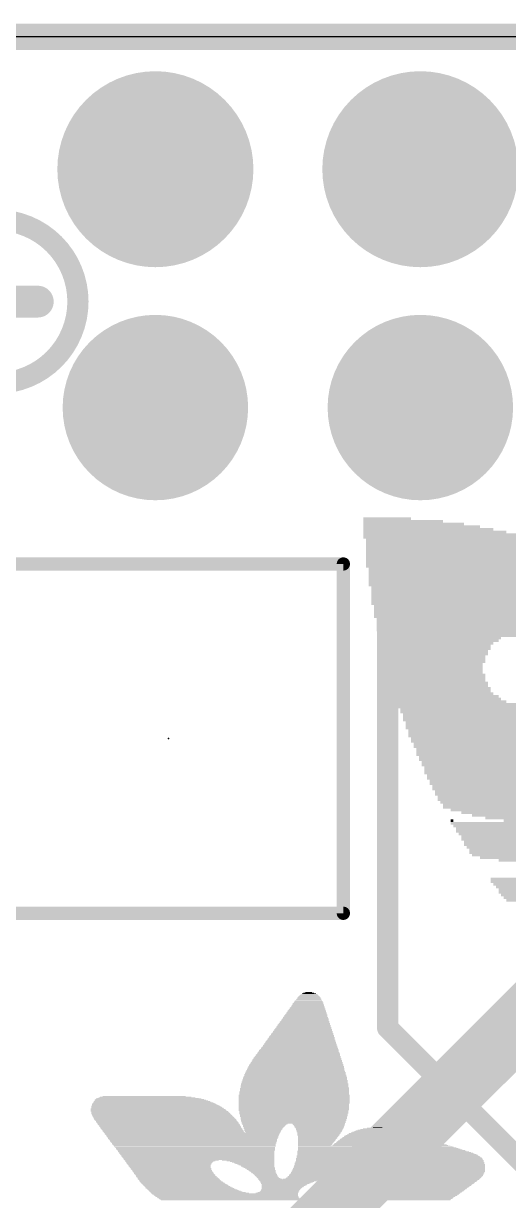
# Model space of a CAD drawing. Extents: x -0.1 to 50.9, y -0.1 to 23.
# Drawn here: x 15.25 to 19.89, y 11.7 to 22.99 of the extents above; entities that cross this region are included whole.
import ezdxf

# ---------------------------------------------------------------- set-up
doc = ezdxf.new("R2010")
doc.units = 0
for name, color, linetype in [('16', 132, 'CONTINUOUS'), ('17', 110, 'CONTINUOUS'), ('20', 53, 'CONTINUOUS'), ('21', 40, 'CONTINUOUS'), ('22', 6, 'CONTINUOUS'), ('23', 40, 'CONTINUOUS'), ('30', 253, 'CONTINUOUS')]:
    doc.layers.add(name, color=color, linetype=linetype)

# ---------------------------------------------------------------- blocks, each defined once
blk = doc.blocks.new('ROUNDP')
at = {"const_width": 0.5}
blk.add_lwpolyline([(0, -0.25, 1), (0, 0.25, 1), (0, -0.25)], format="xyb", dxfattribs=at)
blk = doc.blocks.new('RECT')
blk.add_solid([(-0.5, -0.5), (0.5, -0.5), (-0.5, 0.5), (0.5, 0.5)])

msp = doc.modelspace()

# ---------------------------------------------------------------- linework, layer by layer
at = {"layer": '16'}
for points, const_width in [([(50.8, 22.86), (0, 22.86)], 0.254), ([(23.241, 16.637), (16.764, 10.16)], 0.6096)]:
    msp.add_lwpolyline(points, dxfattribs=dict(at, const_width=const_width))
at = {"layer": '20'}
msp.add_line((48.26, 22.86), (2.54, 22.86), dxfattribs=at)
at = {"layer": '21'}
for points, const_width in [([(14.986, 19.5383, 1), (14.986, 21.1017, 1), (14.986, 19.5383)], 0.2032), ([(15.3828, 20.2438, 1), (15.3828, 20.3962)], 0.1524), ([(18.3438, 17.804, 1), (18.2803, 17.804)], 0.0635), ([(18.312, 17.7723, 1), (18.312, 17.8358)], 0.0635), ([(18.7868, 17.205, 1), (18.6852, 17.205)], 0.1016), ([(18.736, 17.2558, 1), (18.736, 17.1542)], 0.1016), ([(18.2803, 14.454, 1), (18.3438, 14.454)], 0.0635), ([(18.312, 14.4223, 1), (18.312, 14.4858)], 0.0635), ([(18.7719, 13.3909, 1), (18.7001, 13.3191)], 0.1016), ([(18.6852, 13.355, 1), (18.7868, 13.355)], 0.1016)]:
    msp.add_lwpolyline(points, format="xyb", dxfattribs=dict(at, const_width=const_width))
for points, const_width in [([(15.3828, 20.32), (14.5891, 20.32)], 0.3048), ([(14.962, 17.804), (18.312, 17.804)], 0.127), ([(18.312, 17.804), (18.312, 14.454)], 0.127), ([(18.736, 13.355), (18.736, 17.205)], 0.2032), ([(18.736, 17.205), (20.386, 17.205)], 0.2032), ([(18.312, 14.454), (14.962, 14.454)], 0.127), ([(20.086, 12.005), (18.736, 13.355)], 0.2032)]:
    msp.add_lwpolyline(points, dxfattribs=dict(at, const_width=const_width))
at = {"layer": '23'}
msp.add_point((16.637, 16.129), dxfattribs=at)

# ---------------------------------------------------------------- block references
at = {"layer": '17', "xscale": 1.778, "yscale": 1.778}
for p in [(16.51, 21.59), (19.05, 21.59)]:
    msp.add_blockref('ROUNDP', p, dxfattribs=at)
at = {"layer": '17', "xscale": 1.6764, "yscale": 1.6764, "rotation": 90}
for p in [(16.51, 19.304), (19.05, 19.304)]:
    msp.add_blockref('ROUNDP', p, dxfattribs=at)
at = {"layer": '21'}
for p, xscale, yscale in [((17.9832, 13.6589), 0.1968, 0.0063), ((17.9832, 13.6652), 0.1842, 0.0064), ((17.9832, 13.6715), 0.1714, 0.0063), ((17.9864, 13.6779), 0.1524, 0.0064), ((17.9832, 13.6843), 0.1334, 0.0063), ((17.98, 13.6906), 0.1016, 0.0064), ((17.9801, 13.697), 0.0635, 0.0063), ((17.9642, 13.5446), 0.3365, 0.0063), ((17.9673, 13.5509), 0.3302, 0.0064), ((17.9705, 13.5572), 0.3238, 0.0063), ((17.9705, 13.57), 0.3112, 0.0063), ((17.9705, 13.5636), 0.3112, 0.0064), ((17.9737, 13.5763), 0.3048, 0.0064), ((17.9736, 13.589), 0.2921, 0.0064), ((17.9736, 13.5827), 0.2921, 0.0063), ((17.9769, 13.5953), 0.2857, 0.0063), ((17.9769, 13.6017), 0.2731, 0.0064), ((17.9769, 13.6144), 0.2603, 0.0064), ((17.9801, 13.6081), 0.2667, 0.0063), ((17.98, 13.6208), 0.254, 0.0063), ((17.9801, 13.6271), 0.2413, 0.0064), ((17.9832, 13.6334), 0.235, 0.0063), ((17.9832, 13.6462), 0.2222, 0.0063), ((17.9832, 13.6398), 0.2222, 0.0064), ((17.9832, 13.6525), 0.2096, 0.0064), ((17.9451, 13.4366), 0.4508, 0.0064), ((17.9451, 13.4303), 0.4508, 0.0063), ((17.9483, 13.443), 0.4445, 0.0063), ((17.9483, 13.4557), 0.4318, 0.0063), ((17.9483, 13.4493), 0.4318, 0.0064), ((17.9483, 13.462), 0.4191, 0.0064), ((17.9515, 13.4747), 0.4127, 0.0064), ((17.9515, 13.4684), 0.4127, 0.0063), ((17.9546, 13.4811), 0.4064, 0.0063), ((17.9547, 13.4874), 0.3937, 0.0064), ((17.9578, 13.5001), 0.3874, 0.0064), ((17.9578, 13.4938), 0.3874, 0.0063), ((17.9578, 13.5065), 0.3746, 0.0063), ((17.961, 13.5191), 0.3683, 0.0063), ((17.961, 13.5128), 0.3683, 0.0064), ((17.961, 13.5255), 0.3556, 0.0064), ((17.9642, 13.5319), 0.3493, 0.0063), ((17.9673, 13.5382), 0.3429, 0.0064), ((17.9229, 13.3223), 0.5715, 0.0064), ((17.9229, 13.316), 0.5715, 0.0063), ((17.9229, 13.3287), 0.5588, 0.0063), ((17.9261, 13.3414), 0.5525, 0.0063), ((17.9261, 13.335), 0.5525, 0.0064), ((17.9261, 13.3477), 0.5397, 0.0064), ((17.9292, 13.3541), 0.5334, 0.0063), ((17.9292, 13.3668), 0.5207, 0.0063), ((17.9324, 13.3604), 0.527, 0.0064), ((17.9324, 13.3731), 0.5144, 0.0064), ((17.9324, 13.3858), 0.5016, 0.0064), ((17.9356, 13.3795), 0.508, 0.0063), ((17.9355, 13.3922), 0.4953, 0.0063), ((17.9388, 13.3985), 0.4889, 0.0064), ((17.9388, 13.4112), 0.4763, 0.0064), ((17.9388, 13.4049), 0.4763, 0.0063), ((17.942, 13.4176), 0.4699, 0.0063), ((17.9419, 13.4239), 0.4572, 0.0064), ((17.8975, 13.208), 0.6858, 0.0064), ((17.9007, 13.2144), 0.6795, 0.0063), ((17.9007, 13.2271), 0.6667, 0.0063), ((17.9039, 13.2207), 0.6731, 0.0064), ((17.9038, 13.2334), 0.6604, 0.0064), ((17.907, 13.2398), 0.654, 0.0063), ((17.907, 13.2525), 0.6414, 0.0063), ((17.907, 13.2461), 0.6414, 0.0064), ((17.9102, 13.2588), 0.635, 0.0064), ((17.9102, 13.2715), 0.6223, 0.0064), ((17.9134, 13.2652), 0.6287, 0.0063), ((17.9134, 13.2779), 0.6159, 0.0063), ((17.9165, 13.2842), 0.6096, 0.0064), ((17.9166, 13.2969), 0.5969, 0.0064), ((17.9166, 13.2906), 0.5969, 0.0063), ((17.9197, 13.3033), 0.5906, 0.0063), ((17.9197, 13.3096), 0.5778, 0.0064), ((17.8753, 13.0937), 0.8065, 0.0064), ((17.8785, 13.1001), 0.8001, 0.0063), ((17.8816, 13.1064), 0.7938, 0.0064), ((17.8816, 13.1191), 0.781, 0.0064), ((17.8816, 13.1128), 0.781, 0.0063), ((17.8816, 13.1255), 0.7684, 0.0063), ((17.8848, 13.1382), 0.762, 0.0063), ((17.8848, 13.1318), 0.762, 0.0064), ((17.888, 13.1445), 0.7557, 0.0064), ((17.888, 13.1509), 0.7429, 0.0063), ((17.8911, 13.1636), 0.7366, 0.0063), ((17.8911, 13.1572), 0.7366, 0.0064), ((17.8911, 13.1699), 0.7239, 0.0064), ((17.8943, 13.1763), 0.7176, 0.0063), ((17.8943, 13.189), 0.7048, 0.0063), ((17.8975, 13.1826), 0.7112, 0.0064), ((17.8974, 13.1953), 0.6985, 0.0064), ((17.9007, 13.2017), 0.6921, 0.0063), ((17.8594, 12.9858), 0.9144, 0.0063), ((17.8594, 12.9794), 0.9144, 0.0064), ((17.8593, 12.9985), 0.9017, 0.0063), ((17.8593, 12.9921), 0.9017, 0.0064), ((17.8626, 13.0048), 0.8953, 0.0064), ((17.8626, 13.0175), 0.8827, 0.0064), ((17.8626, 13.0112), 0.8827, 0.0063), ((17.8658, 13.0239), 0.8763, 0.0063), ((17.8657, 13.0366), 0.8636, 0.0063), ((17.8657, 13.0302), 0.8636, 0.0064), ((17.8658, 13.0493), 0.8509, 0.0063), ((17.8689, 13.0429), 0.8572, 0.0064), ((17.8689, 13.0556), 0.8446, 0.0064), ((17.8689, 13.0683), 0.8318, 0.0064), ((17.8721, 13.062), 0.8382, 0.0063), ((17.8721, 13.0747), 0.8255, 0.0063), ((17.8753, 13.081), 0.8191, 0.0064), ((17.8753, 13.0874), 0.8065, 0.0063), ((17.8498, 12.8778), 0.9969, 0.0064), ((17.8498, 12.8715), 0.9969, 0.0063), ((17.8498, 12.8651), 0.9969, 0.0064), ((17.8498, 12.8905), 0.9843, 0.0064), ((17.853, 12.8841), 0.9906, 0.0063), ((17.8498, 12.9096), 0.9715, 0.0063), ((17.853, 12.9032), 0.9779, 0.0064), ((17.853, 12.8969), 0.9779, 0.0063), ((17.853, 12.9223), 0.9652, 0.0063), ((17.853, 12.9159), 0.9652, 0.0064), ((17.853, 12.935), 0.9525, 0.0063), ((17.8562, 12.9286), 0.9588, 0.0064), ((17.853, 12.9477), 0.9398, 0.0063), ((17.8562, 12.9413), 0.9462, 0.0064), ((17.8562, 12.9604), 0.9334, 0.0063), ((17.8562, 12.954), 0.9334, 0.0064), ((17.8593, 12.9667), 0.9271, 0.0064), ((17.8562, 12.9731), 0.9208, 0.0063), ((17.8435, 12.7762), 1.0478, 0.0064), ((17.8435, 12.7698), 1.0478, 0.0063), ((17.8435, 12.7635), 1.0478, 0.0064), ((17.8435, 12.7572), 1.0478, 0.0063), ((17.8435, 12.8016), 1.035, 0.0064), ((17.8435, 12.7953), 1.035, 0.0063), ((17.8435, 12.7889), 1.035, 0.0064), ((17.8467, 12.7826), 1.0414, 0.0063), ((17.8467, 12.8207), 1.0287, 0.0063), ((17.8467, 12.8143), 1.0287, 0.0064), ((17.8467, 12.8079), 1.0287, 0.0063), ((17.8467, 12.8397), 1.016, 0.0064), ((17.8467, 12.8334), 1.016, 0.0063), ((17.8467, 12.827), 1.016, 0.0064), ((17.8498, 12.8524), 1.0097, 0.0064), ((17.8498, 12.846), 1.0097, 0.0063), ((17.8467, 12.8588), 1.0033, 0.0063), ((16.4815, 12.6429), 1.1303, 0.0063), ((16.4782, 12.6492), 1.1113, 0.0064), ((16.4624, 12.6619), 1.0668, 0.0064), ((16.4719, 12.6555), 1.0858, 0.0063), ((16.456, 12.6683), 1.0414, 0.0063), ((16.4465, 12.6746), 1.0096, 0.0064), ((16.4401, 12.681), 0.9715, 0.0063), ((16.4306, 12.6873), 0.9271, 0.0064), ((16.418, 12.6936), 0.8763, 0.0063), ((16.402, 12.7), 0.7937, 0.0064), ((17.8403, 12.7127), 1.0668, 0.0064), ((17.8403, 12.7064), 1.0668, 0.0063), ((17.8403, 12.7), 1.0668, 0.0064), ((17.8403, 12.6936), 1.0668, 0.0063), ((17.8403, 12.6873), 1.0668, 0.0064), ((17.8403, 12.681), 1.0668, 0.0063), ((17.8403, 12.6746), 1.0668, 0.0064), ((17.8403, 12.6683), 1.0668, 0.0063), ((17.8403, 12.6619), 1.0668, 0.0064), ((17.8403, 12.6555), 1.0668, 0.0063), ((17.8403, 12.6492), 1.0668, 0.0064), ((17.8403, 12.6429), 1.0668, 0.0063), ((17.8404, 12.7445), 1.0541, 0.0063), ((17.8404, 12.7381), 1.0541, 0.0064), ((17.8404, 12.7317), 1.0541, 0.0063), ((17.8404, 12.7254), 1.0541, 0.0064), ((17.8404, 12.7191), 1.0541, 0.0063), ((17.8435, 12.7508), 1.0478, 0.0064), ((16.5354, 12.573), 1.289, 0.0064), ((16.5386, 12.5667), 1.2954, 0.0063), ((16.5418, 12.5603), 1.3017, 0.0064), ((16.5481, 12.554), 1.3144, 0.0063), ((16.5291, 12.5793), 1.2763, 0.0063), ((16.5131, 12.6048), 1.2319, 0.0063), ((16.5195, 12.5984), 1.2446, 0.0064), ((16.5227, 12.5921), 1.251, 0.0063), ((16.5291, 12.5857), 1.2637, 0.0064), ((16.5544, 12.5476), 1.3145, 0.0064), ((16.5576, 12.5412), 1.3208, 0.0063), ((16.5608, 12.5349), 1.3272, 0.0064), ((16.564, 12.5286), 1.3335, 0.0063), ((16.4973, 12.6238), 1.1874, 0.0064), ((16.5037, 12.6174), 1.2001, 0.0063), ((16.51, 12.6111), 1.2128, 0.0064), ((16.4941, 12.6302), 1.1684, 0.0063), ((16.491, 12.6365), 1.1493, 0.0064), ((17.8403, 12.6365), 1.0668, 0.0064), ((17.8403, 12.6302), 1.0668, 0.0063), ((17.8372, 12.6238), 1.0605, 0.0064), ((17.8372, 12.6174), 1.0605, 0.0063), ((17.8372, 12.6111), 1.0605, 0.0064), ((17.8372, 12.6048), 1.0605, 0.0063), ((17.8372, 12.5984), 1.0605, 0.0064), ((17.8372, 12.5921), 1.0605, 0.0063), ((17.8372, 12.5857), 1.0605, 0.0064), ((17.8372, 12.5793), 1.0605, 0.0063), ((17.8372, 12.573), 1.0605, 0.0064), ((17.8372, 12.5667), 1.0605, 0.0063), ((17.834, 12.5603), 1.0541, 0.0064), ((17.8372, 12.554), 1.0477, 0.0063), ((17.8372, 12.5476), 1.0477, 0.0064), ((17.8372, 12.5412), 1.0477, 0.0063), ((17.8372, 12.5349), 1.0477, 0.0064), ((17.834, 12.5286), 1.0414, 0.0063), ((16.5704, 12.5222), 1.3335, 0.0064), ((16.5735, 12.5159), 1.3398, 0.0063), ((16.5799, 12.5095), 1.3399, 0.0064), ((16.583, 12.5031), 1.3462, 0.0063), ((16.5894, 12.4968), 1.3462, 0.0064), ((16.5925, 12.4905), 1.3525, 0.0063), ((16.5989, 12.4841), 1.3526, 0.0064), ((16.6021, 12.4778), 1.3589, 0.0063), ((16.6085, 12.4714), 1.3589, 0.0064), ((16.6116, 12.465), 1.3526, 0.0063), ((16.618, 12.4587), 1.3525, 0.0064), ((16.6212, 12.4524), 1.3589, 0.0063), ((16.6274, 12.446), 1.3589, 0.0064), ((16.6306, 12.4397), 1.3525, 0.0063), ((16.6339, 12.4333), 1.3589, 0.0064), ((16.6402, 12.4269), 1.3589, 0.0063), ((16.6434, 12.4206), 1.3525, 0.0064), ((16.6497, 12.4143), 1.3526, 0.0063), ((17.8372, 12.5222), 1.0351, 0.0064), ((17.8372, 12.5159), 1.0351, 0.0063), ((17.8372, 12.5095), 1.0351, 0.0064), ((17.834, 12.5031), 1.0287, 0.0063), ((17.8372, 12.4968), 1.0223, 0.0064), ((17.8372, 12.4905), 1.0223, 0.0063), ((17.8372, 12.4841), 1.0223, 0.0064), ((17.834, 12.4778), 1.016, 0.0063), ((17.8372, 12.4714), 1.0097, 0.0064), ((17.8372, 12.465), 1.0097, 0.0063), ((17.834, 12.4587), 1.0033, 0.0064), ((17.834, 12.4397), 0.9906, 0.0063), ((17.8372, 12.4524), 0.9969, 0.0063), ((17.8372, 12.446), 0.9969, 0.0064), ((17.5609, 12.4333), 0.4318, 0.0064), ((17.5546, 12.4269), 0.4191, 0.0063), ((17.5546, 12.4206), 0.4064, 0.0064), ((17.5514, 12.4143), 0.4, 0.0063), ((18.0753, 12.4333), 0.508, 0.0064), ((18.0753, 12.4269), 0.4953, 0.0063), ((18.0785, 12.4206), 0.4889, 0.0064), ((18.0816, 12.4143), 0.4826, 0.0063), ((16.6529, 12.4079), 1.3589, 0.0064), ((16.6561, 12.4016), 1.3525, 0.0063), ((16.6624, 12.3952), 1.3526, 0.0064), ((16.6655, 12.3889), 1.3589, 0.0063), ((16.6687, 12.3825), 1.3525, 0.0064), ((16.6751, 12.3762), 1.3526, 0.0063), ((16.6815, 12.3698), 1.3525, 0.0064), ((16.6815, 12.3635), 1.3525, 0.0063), ((16.6878, 12.3571), 1.3526, 0.0064), ((16.6942, 12.3508), 1.3525, 0.0063), ((16.8624, 12.3444), 1.6764, 0.0064), ((16.8624, 12.3381), 1.6764, 0.0063), ((16.8624, 12.3317), 1.6637, 0.0064), ((16.8656, 12.3254), 1.6574, 0.0063), ((16.8656, 12.319), 1.6446, 0.0064), ((16.8656, 12.3127), 1.6446, 0.0063), ((16.8688, 12.3063), 1.6383, 0.0064), ((16.8688, 12.3), 1.6256, 0.0063), ((17.5482, 12.4079), 0.3937, 0.0064), ((17.5482, 12.4016), 0.381, 0.0063), ((17.545, 12.3952), 0.3747, 0.0064), ((17.5419, 12.3889), 0.3683, 0.0063), ((17.545, 12.3825), 0.3619, 0.0064), ((17.5419, 12.3762), 0.3556, 0.0063), ((17.5387, 12.3698), 0.3492, 0.0064), ((17.5419, 12.3635), 0.3429, 0.0063), ((17.5387, 12.3571), 0.3366, 0.0064), ((17.5419, 12.3508), 0.3302, 0.0063), ((18.0816, 12.4079), 0.4699, 0.0064), ((18.0816, 12.4016), 0.4699, 0.0063), ((18.0816, 12.3952), 0.4572, 0.0064), ((18.0848, 12.3889), 0.4508, 0.0063), ((18.0816, 12.3825), 0.4445, 0.0064), ((18.0816, 12.3762), 0.4445, 0.0063), ((18.0816, 12.3698), 0.4318, 0.0064), ((18.0816, 12.3635), 0.4318, 0.0063), ((18.0785, 12.3571), 0.4255, 0.0064), ((18.0785, 12.3508), 0.4127, 0.0063), ((18.0785, 12.3444), 0.4127, 0.0064), ((18.0753, 12.3381), 0.4064, 0.0063), ((18.0721, 12.3317), 0.4, 0.0064), ((18.0721, 12.3254), 0.4, 0.0063), ((18.0721, 12.319), 0.3874, 0.0064), ((18.0689, 12.3127), 0.381, 0.0063), ((18.0658, 12.3063), 0.3747, 0.0064), ((18.0658, 12.3), 0.3747, 0.0063), ((18.6975, 12.3), 0.8001, 0.0063), ((18.6913, 12.3063), 0.7747, 0.0064), ((18.6849, 12.3127), 0.7366, 0.0063), ((18.6817, 12.319), 0.7176, 0.0064), ((18.6754, 12.3254), 0.6795, 0.0063), ((18.6722, 12.3317), 0.6477, 0.0064), ((18.669, 12.3381), 0.616, 0.0063), ((18.6626, 12.3444), 0.5905, 0.0064), ((18.6594, 12.3508), 0.5461, 0.0063), ((18.6594, 12.3571), 0.5207, 0.0064), ((18.6563, 12.3635), 0.4762, 0.0063), ((18.6532, 12.3698), 0.4445, 0.0064), ((18.6531, 12.3762), 0.4064, 0.0063), ((18.65, 12.3825), 0.3493, 0.0064), ((18.6468, 12.3889), 0.2921, 0.0063), ((18.6436, 12.3952), 0.2096, 0.0064), ((18.6405, 12.4016), 0.0889, 0.0063), ((16.8688, 12.2936), 1.6256, 0.0064), ((16.8688, 12.2873), 1.6129, 0.0063), ((16.872, 12.2809), 1.6065, 0.0064), ((16.8751, 12.2746), 1.6002, 0.0063), ((16.8751, 12.2682), 1.6002, 0.0064), ((16.8752, 12.2619), 1.5875, 0.0063), ((16.8783, 12.2555), 1.5812, 0.0064), ((16.8815, 12.2492), 1.5748, 0.0063), ((16.8783, 12.2428), 1.5684, 0.0064), ((16.8815, 12.2365), 1.5621, 0.0063), ((16.8847, 12.2301), 1.5557, 0.0064), ((16.8878, 12.2238), 1.5494, 0.0063), ((16.8878, 12.2174), 1.5494, 0.0064), ((16.8879, 12.2111), 1.5367, 0.0063), ((16.891, 12.2047), 1.5304, 0.0064), ((16.8942, 12.1984), 1.524, 0.0063), ((16.8942, 12.192), 1.524, 0.0064), ((18.0594, 12.2873), 0.362, 0.0063), ((18.0562, 12.2809), 0.3556, 0.0064), ((18.0562, 12.2746), 0.3556, 0.0063), ((18.0498, 12.2619), 0.3429, 0.0063), ((18.0467, 12.2555), 0.3366, 0.0064), ((18.0435, 12.2492), 0.3302, 0.0063), ((18.0435, 12.2428), 0.3302, 0.0064), ((18.0372, 12.2301), 0.3175, 0.0064), ((18.034, 12.2238), 0.3112, 0.0063), ((18.6182, 12.2174), 1.4796, 0.0064), ((18.6245, 12.2111), 1.4923, 0.0063), ((18.6468, 12.1984), 1.5367, 0.0063), ((18.6563, 12.192), 1.5558, 0.0064), ((18.0626, 12.2936), 0.3683, 0.0064), ((18.0531, 12.2682), 0.3493, 0.0064), ((18.0404, 12.2365), 0.3239, 0.0063), ((18.6373, 12.2047), 1.5177, 0.0064), ((18.7674, 12.2238), 1.143, 0.0063), ((18.7611, 12.2301), 1.1049, 0.0064), ((18.7579, 12.2365), 1.0858, 0.0063), ((18.7484, 12.2428), 1.0541, 0.0064), ((18.7421, 12.2492), 1.0287, 0.0063), ((18.7388, 12.2555), 0.9969, 0.0064), ((18.7325, 12.2619), 0.9716, 0.0063), ((18.723, 12.2682), 0.9398, 0.0064), ((18.7198, 12.2746), 0.9208, 0.0063), ((18.7135, 12.2809), 0.8827, 0.0064), ((18.7071, 12.2873), 0.8572, 0.0063), ((18.7007, 12.2936), 0.8319, 0.0064), ((16.8973, 12.1857), 1.5177, 0.0063), ((16.9005, 12.1793), 1.5113, 0.0064), ((16.9005, 12.173), 1.4986, 0.0063), ((16.9005, 12.1666), 1.4986, 0.0064), ((16.9037, 12.1603), 1.4922, 0.0063), ((16.9069, 12.1539), 1.4859, 0.0064), ((16.9069, 12.1476), 1.4859, 0.0063), ((16.9101, 12.1412), 1.4795, 0.0064), ((16.9132, 12.1349), 1.4732, 0.0063), ((16.9164, 12.1285), 1.4668, 0.0064), ((16.9164, 12.1222), 1.4668, 0.0063), ((16.9196, 12.1158), 1.4605, 0.0064), ((16.9228, 12.1095), 1.4541, 0.0063), ((16.9259, 12.1031), 1.4478, 0.0064), ((16.9259, 12.0968), 1.4478, 0.0063), ((16.9291, 12.0904), 1.4414, 0.0064), ((16.6655, 12.0841), 0.9017, 0.0063), ((16.6529, 12.0777), 0.8636, 0.0064), ((17.399, 12.0841), 0.5016, 0.0063), ((17.4212, 12.0777), 0.4572, 0.0064), ((18.7516, 12.1031), 1.7843, 0.0064), ((18.7516, 12.0968), 1.7843, 0.0063), ((18.7548, 12.0904), 1.7907, 0.0064), ((18.7579, 12.0841), 1.797, 0.0063), ((18.7579, 12.0777), 1.797, 0.0064), ((18.7356, 12.1285), 1.7399, 0.0064), ((18.742, 12.1222), 1.7526, 0.0063), ((18.7452, 12.1158), 1.759, 0.0064), ((18.7516, 12.1095), 1.7717, 0.0063), ((18.6817, 12.173), 1.6192, 0.0063), ((18.6944, 12.1666), 1.6446, 0.0064), ((18.7198, 12.1476), 1.6954, 0.0063), ((18.7294, 12.1412), 1.7145, 0.0064), ((18.7357, 12.1349), 1.7272, 0.0063), ((18.704, 12.1603), 1.6637, 0.0063), ((18.7135, 12.1539), 1.6827, 0.0064), ((18.6658, 12.1857), 1.5748, 0.0063), ((18.6785, 12.1793), 1.6002, 0.0064), ((16.6434, 12.0714), 0.8445, 0.0063), ((16.6434, 12.065), 0.8319, 0.0064), ((16.6402, 12.0523), 0.8128, 0.0064), ((16.6434, 12.0587), 0.8191, 0.0063), ((16.6434, 12.046), 0.8065, 0.0063), ((16.6434, 12.0396), 0.7937, 0.0064), ((16.6465, 12.0333), 0.7874, 0.0063), ((16.6465, 12.0269), 0.7874, 0.0064), ((16.6497, 12.0206), 0.781, 0.0063), ((16.6529, 12.0142), 0.7747, 0.0064), ((16.6593, 12.0079), 0.7747, 0.0063), ((16.6593, 12.0015), 0.7747, 0.0064), ((16.6624, 11.9952), 0.7684, 0.0063), ((16.6687, 11.9888), 0.7683, 0.0064), ((16.6719, 11.9825), 0.762, 0.0063), ((16.6751, 11.9761), 0.7684, 0.0064), ((16.6815, 11.9698), 0.7683, 0.0063), ((16.6846, 11.9634), 0.762, 0.0064), ((17.4371, 12.0714), 0.4254, 0.0063), ((17.4466, 12.065), 0.4064, 0.0064), ((17.4562, 12.0587), 0.3873, 0.0063), ((17.4625, 12.0523), 0.3746, 0.0064), ((17.472, 12.046), 0.3556, 0.0063), ((17.4784, 12.0396), 0.3429, 0.0064), ((17.4879, 12.0333), 0.3238, 0.0063), ((17.4911, 12.0269), 0.3175, 0.0064), ((17.4974, 12.0206), 0.3048, 0.0063), ((17.5069, 12.0142), 0.2985, 0.0064), ((17.5133, 12.0079), 0.2858, 0.0063), ((17.5197, 12.0015), 0.2731, 0.0064), ((17.5229, 11.9952), 0.2667, 0.0063), ((17.5324, 11.9888), 0.2603, 0.0064), ((17.5355, 11.9825), 0.254, 0.0063), ((17.5419, 11.9761), 0.2413, 0.0064), ((17.545, 11.9698), 0.2349, 0.0063), ((17.5514, 11.9634), 0.235, 0.0064), ((18.7357, 11.9698), 1.8542, 0.0063), ((18.7357, 11.9634), 1.8542, 0.0064), ((18.742, 11.9825), 1.8542, 0.0063), ((18.742, 11.9761), 1.8542, 0.0064), ((18.7452, 11.9952), 1.8478, 0.0063), ((18.7452, 11.9888), 1.8478, 0.0064), ((18.7484, 12.0079), 1.8415, 0.0063), ((18.7484, 12.0015), 1.8415, 0.0064), ((18.7516, 12.0206), 1.8351, 0.0063), ((18.7516, 12.0142), 1.8351, 0.0064), ((18.7547, 12.0333), 1.8288, 0.0063), ((18.7547, 12.0269), 1.8288, 0.0064), ((18.7579, 12.046), 1.8224, 0.0063), ((18.7579, 12.0396), 1.8224, 0.0064), ((18.7548, 12.0587), 1.8161, 0.0063), ((18.7548, 12.0523), 1.8161, 0.0064), ((18.7547, 12.0714), 1.8034, 0.0063), ((18.7579, 12.065), 1.8098, 0.0064), ((16.6878, 11.9571), 0.7684, 0.0063), ((16.6942, 11.9507), 0.7683, 0.0064), ((16.7005, 11.9444), 0.7684, 0.0063), ((16.7037, 11.938), 0.762, 0.0064), ((16.7101, 11.9317), 0.7747, 0.0063), ((16.7132, 11.9253), 0.7684, 0.0064), ((16.7228, 11.919), 0.7747, 0.0063), ((16.7291, 11.9126), 0.7747, 0.0064), ((16.7323, 11.9063), 0.7811, 0.0063), ((16.7386, 11.8999), 0.781, 0.0064), ((16.7449, 11.8936), 0.7811, 0.0063), ((16.7513, 11.8872), 0.781, 0.0064), ((16.7577, 11.8809), 0.7937, 0.0063), ((16.764, 11.8745), 0.7938, 0.0064), ((16.7736, 11.8681), 0.8001, 0.0063), ((16.7798, 11.8618), 0.8001, 0.0064), ((16.7894, 11.8555), 0.8064, 0.0063), ((16.7989, 11.8491), 0.8128, 0.0064), ((17.5578, 11.9571), 0.2223, 0.0063), ((17.5641, 11.9507), 0.2222, 0.0064), ((17.5673, 11.9444), 0.2159, 0.0063), ((17.5737, 11.938), 0.2159, 0.0064), ((17.5768, 11.9317), 0.2096, 0.0063), ((17.5831, 11.9253), 0.2095, 0.0064), ((17.5895, 11.919), 0.2096, 0.0063), ((17.5991, 11.9126), 0.2159, 0.0064), ((17.6117, 11.9063), 0.2286, 0.0063), ((17.8054, 11.8999), 0.616, 0.0064), ((17.7927, 11.8936), 0.5778, 0.0063), ((17.7831, 11.8872), 0.5461, 0.0064), ((17.7736, 11.8809), 0.5143, 0.0063), ((17.7673, 11.8745), 0.5016, 0.0064), ((17.761, 11.8681), 0.4763, 0.0063), ((17.7546, 11.8618), 0.4636, 0.0064), ((17.7451, 11.8491), 0.4318, 0.0064), ((17.7483, 11.8555), 0.4381, 0.0063), ((17.9451, 11.9063), 0.4254, 0.0063), ((18.6913, 11.9126), 1.8669, 0.0064), ((18.6975, 11.919), 1.8669, 0.0063), ((18.7103, 11.9317), 1.8669, 0.0063), ((18.7071, 11.9253), 1.8606, 0.0064), ((18.7198, 11.9444), 1.8606, 0.0063), ((18.7198, 11.938), 1.8606, 0.0064), ((18.7262, 11.9507), 1.8605, 0.0064), ((18.7293, 11.9571), 1.8542, 0.0063), ((18.9516, 11.9063), 1.3335, 0.0063), ((18.9643, 11.8999), 1.2954, 0.0064), ((18.9707, 11.8936), 1.2573, 0.0063), ((18.9738, 11.8872), 1.2382, 0.0064), ((18.9802, 11.8809), 1.2129, 0.0063), ((18.977, 11.8745), 1.1938, 0.0064), ((18.977, 11.8681), 1.1811, 0.0063), ((18.977, 11.8618), 1.1684, 0.0064), ((18.9738, 11.8555), 1.1494, 0.0063), ((18.9738, 11.8491), 1.1366, 0.0064), ((16.8053, 11.8428), 0.8128, 0.0063), ((16.8148, 11.8364), 0.8192, 0.0064), ((16.8244, 11.83), 0.8255, 0.0063), ((16.8402, 11.8174), 0.8446, 0.0063), ((16.8339, 11.8237), 0.8319, 0.0064), ((16.8529, 11.811), 0.8446, 0.0064), ((16.8656, 11.8047), 0.8572, 0.0063), ((16.8751, 11.7983), 0.8636, 0.0064), ((16.8879, 11.7919), 0.8763, 0.0063), ((16.9005, 11.7856), 0.889, 0.0064), ((16.9196, 11.7793), 0.9144, 0.0063), ((16.9386, 11.7729), 0.9398, 0.0064), ((17.1768, 11.7666), 1.4033, 0.0063), ((17.1799, 11.7602), 1.397, 0.0064), ((17.1863, 11.7538), 1.3843, 0.0063), ((17.1895, 11.7475), 1.3779, 0.0064), ((17.1926, 11.7412), 1.3716, 0.0063), ((17.6752, 11.7729), 0.4064, 0.0064), ((17.688, 11.7793), 0.3937, 0.0063), ((17.6974, 11.7856), 0.3747, 0.0064), ((17.7038, 11.7919), 0.3746, 0.0063), ((17.7069, 11.7983), 0.3683, 0.0064), ((17.7102, 11.8047), 0.3747, 0.0063), ((17.7387, 11.8428), 0.4191, 0.0063), ((17.7324, 11.8364), 0.4064, 0.0064), ((17.7292, 11.83), 0.4, 0.0063), ((17.7229, 11.8237), 0.3873, 0.0064), ((17.7197, 11.8174), 0.381, 0.0063), ((17.7165, 11.811), 0.3746, 0.0064), ((18.8627, 11.7412), 1.0541, 0.0063), ((18.8722, 11.7475), 1.0604, 0.0064), ((18.8818, 11.7538), 1.0541, 0.0063), ((18.8912, 11.7602), 1.0605, 0.0064), ((18.9008, 11.7666), 1.0541, 0.0063), ((18.9072, 11.7729), 1.0541, 0.0064), ((18.9167, 11.7793), 1.0605, 0.0063), ((18.9293, 11.7919), 1.0731, 0.0063), ((18.923, 11.7856), 1.0604, 0.0064), ((18.9357, 11.7983), 1.0732, 0.0064), ((18.9516, 11.8174), 1.0922, 0.0063), ((18.9484, 11.811), 1.0858, 0.0064), ((18.9707, 11.8428), 1.1303, 0.0063), ((18.9421, 11.8047), 1.0731, 0.0063), ((18.9674, 11.8364), 1.1113, 0.0064), ((18.9642, 11.83), 1.1049, 0.0063), ((18.9579, 11.8237), 1.0922, 0.0064), ((17.199, 11.7348), 1.3716, 0.0064), ((17.2053, 11.7285), 1.3589, 0.0063), ((17.2117, 11.7221), 1.3589, 0.0064), ((17.2212, 11.7157), 1.3526, 0.0063), ((17.2308, 11.7094), 1.3589, 0.0064), ((17.2402, 11.7031), 1.3525, 0.0063), ((18.7897, 11.7031), 1.0985, 0.0063), ((18.8024, 11.7094), 1.0859, 0.0064), ((18.8183, 11.7157), 1.0795, 0.0063), ((18.8309, 11.7221), 1.0668, 0.0064), ((18.8405, 11.7285), 1.0605, 0.0063), ((18.8531, 11.7348), 1.0605, 0.0064)]:
    msp.add_blockref('RECT', p, dxfattribs=dict(at, xscale=xscale, yscale=yscale))
at = {"layer": '22', "yscale": 0.0254, "rotation": 180}
for p, xscale in [((18.7325, 18.2372), 0.4572), ((18.8849, 18.2118), 0.762), ((18.9865, 18.1864), 0.9652), ((19.0627, 18.161), 1.1176), ((19.1262, 18.1356), 1.2446), ((19.1897, 18.1102), 1.3716), ((19.2532, 18.0848), 1.4986), ((19.304, 18.0594), 1.6002), ((19.3675, 18.034), 1.6764), ((19.4183, 18.0086), 1.778), ((19.4564, 17.9832), 1.8542), ((19.4945, 17.9578), 1.9304), ((19.5326, 17.9324), 2.0066), ((19.5834, 17.907), 2.1082), ((19.6088, 17.8816), 2.159), ((19.6469, 17.8562), 2.2352), ((19.685, 17.8308), 2.3114), ((19.7231, 17.8054), 2.3876), ((19.7485, 17.78), 2.4384), ((19.7866, 17.7546), 2.4638), ((19.7993, 17.7292), 2.4892), ((19.812, 17.7038), 2.5146), ((19.8247, 17.6784), 2.54), ((19.8374, 17.653), 2.5654), ((19.8501, 17.6276), 2.5908), ((19.8628, 17.6022), 2.6162), ((19.8882, 17.5768), 2.6162), ((19.9009, 17.5514), 2.6416), ((19.9009, 17.526), 2.6416), ((19.9136, 17.5006), 2.667), ((19.9263, 17.4752), 2.6924), ((19.939, 17.4498), 2.7178), ((19.9517, 17.4244), 2.7432), ((19.9771, 17.399), 2.7432), ((19.9771, 17.3736), 2.7432), ((19.9898, 17.3482), 2.7686), ((20.0025, 17.3228), 2.794), ((20.0152, 17.2974), 2.8194), ((20.0279, 17.272), 2.794), ((20.0406, 17.2466), 2.8194), ((20.0533, 17.2212), 2.8448), ((20.066, 17.1958), 2.8702), ((20.066, 17.1704), 2.8702), ((20.0914, 17.145), 2.8702), ((19.2659, 17.1196), 1.2192), ((19.2405, 17.0942), 1.1684), ((19.2278, 17.0688), 1.143), ((19.2151, 17.0434), 1.0668), ((19.2024, 17.018), 1.0414), ((19.2024, 16.9926), 1.0414), ((19.1897, 16.9672), 1.016), ((19.2024, 16.9418), 0.9906), ((19.1897, 16.9164), 0.9652), ((19.1897, 16.891), 0.9652), ((19.1897, 16.8656), 0.9652), ((19.1897, 16.8402), 0.9144), ((19.1897, 16.8148), 0.9144), ((19.1897, 16.7894), 0.9144), ((19.1897, 16.764), 0.9144), ((19.2151, 16.7386), 0.9144), ((19.2151, 16.7132), 0.9144), ((19.2151, 16.6878), 0.9144), ((19.2405, 16.6624), 0.9144), ((19.2405, 16.637), 0.9144), ((19.2532, 16.6116), 0.9398), ((19.2659, 16.5862), 0.9144), ((19.2786, 16.5608), 0.9398), ((19.304, 16.5354), 0.9906), ((19.3167, 16.51), 1.016), ((19.3548, 16.4846), 1.0414), ((19.4564, 16.4592), 1.2446), ((19.4691, 16.4338), 1.27), ((19.4945, 16.4084), 1.27), ((19.5072, 16.383), 1.2954), ((19.5326, 16.3576), 1.2954), ((19.5453, 16.3322), 1.3208), ((19.558, 16.3068), 1.3462), ((19.5834, 16.2814), 1.3462), ((19.5961, 16.256), 1.3716), ((19.6088, 16.2306), 1.397), ((19.6342, 16.2052), 1.397), ((19.6469, 16.1798), 1.4224), ((19.6596, 16.1544), 1.4478), ((19.685, 16.129), 1.4478), ((19.6977, 16.1036), 1.4732), ((19.7231, 16.0782), 1.4732), ((19.7358, 16.0528), 1.4986), ((19.7612, 16.0274), 1.4986), ((19.7739, 16.002), 1.524), ((19.7993, 15.9766), 1.5748), ((19.8247, 15.9512), 1.5748), ((19.8374, 15.9258), 1.6002), ((19.8628, 15.9004), 1.6002), ((19.8755, 15.875), 1.6256), ((19.9009, 15.8496), 1.6256), ((19.9136, 15.8242), 1.651), ((19.9263, 15.7988), 1.6764), ((19.9644, 15.7734), 1.7018), ((19.9771, 15.748), 1.7272), ((20.0025, 15.7226), 1.7272), ((20.0152, 15.6972), 1.7526), ((20.0406, 15.6718), 1.7526), ((20.0533, 15.6464), 1.778), ((20.0914, 15.621), 1.8034), ((20.1041, 15.5956), 1.8288), ((20.1295, 15.5702), 1.8288), ((20.1422, 15.5448), 1.8542), ((20.1676, 15.5194), 1.8542), ((20.2057, 15.494), 1.8796), ((20.2184, 15.4686), 1.905), ((20.2692, 15.4432), 1.8542), ((19.3548, 15.3416), 0.0254), ((20.3327, 15.4178), 1.778), ((20.3962, 15.3924), 1.7018), ((20.4851, 15.367), 1.6256), ((20.5867, 15.3416), 1.4732), ((20.3454, 15.3162), 2.0066), ((20.3708, 15.2908), 2.0066), ((20.4089, 15.2654), 2.032), ((20.4216, 15.24), 2.0574), ((20.447, 15.2146), 2.0574), ((20.4851, 15.1892), 2.0828), ((20.4978, 15.1638), 2.1082), ((20.5232, 15.1384), 2.1082), ((20.5486, 15.113), 2.159), ((20.574, 15.0876), 2.159), ((20.5994, 15.0622), 2.159), ((20.6248, 15.0368), 2.2098), ((20.6502, 15.0114), 2.2098), ((20.701, 14.986), 2.159), ((20.2692, 14.9606), 0.9398), ((20.8915, 14.7828), 2.3368), ((20.9169, 14.7574), 2.3876), ((20.9423, 14.732), 2.3876), ((20.9804, 14.7066), 2.413), ((21.0058, 14.6812), 2.413), ((21.0185, 14.6558), 2.4384), ((21.0566, 14.6304), 2.4638), ((21.082, 14.605), 2.4638), ((21.1201, 14.5796), 2.4892)]:
    msp.add_blockref('RECT', p, dxfattribs=dict(at, xscale=xscale))
at = {"layer": '30', "xscale": 1.8796, "yscale": 1.8796}
for p in [(16.51, 21.59), (19.05, 21.59)]:
    msp.add_blockref('ROUNDP', p, dxfattribs=at)
at = {"layer": '30', "xscale": 1.778, "yscale": 1.778, "rotation": 90}
for p in [(16.51, 19.304), (19.05, 19.304)]:
    msp.add_blockref('ROUNDP', p, dxfattribs=at)

doc.saveas('drawing.dxf')
